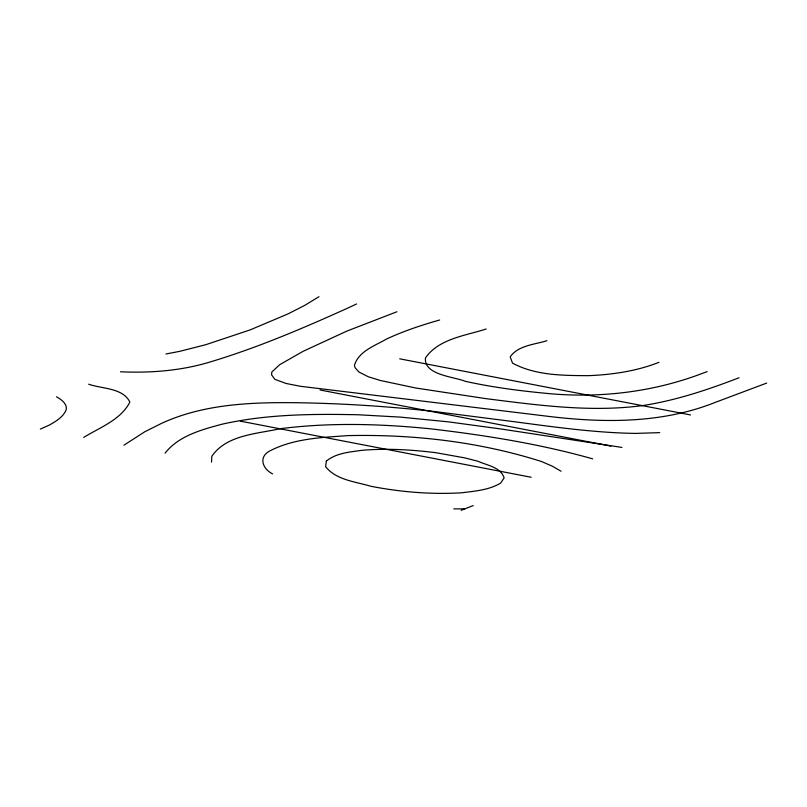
<?xml version="1.0" encoding="UTF-8"?>
<svg xmlns="http://www.w3.org/2000/svg" width="807" height="807" viewBox="0 0 807 807"><rect width="100%" height="100%" fill="white"/><g stroke="black" fill="none" stroke-linecap="round" stroke-linejoin="round"><path stroke-width="1.21" d="M211.535 462.108L211.797 456.348C226.384 434.862 256.767 433.944 279.837 428.759C329.77 422.343 380.379 423.776 430.363 428.799L431.281 428.9C485.632 435.316 539.974 443.931 592.681 458.86M165.092 453.151C178.619 435.82 201.468 429.748 221.754 424.27C266.33 414.162 312.44 413.799 357.935 414.758L400.282 417.098L448.44 421.859L501.661 429.082L621.925 447.421M123.895 445.202L144.776 431.775L161.844 423.221C205.492 403.268 254.548 402.057 301.707 402.804C345.759 403.621 389.771 406.557 433.561 411.399L513.797 421.647C554.207 427.024 594.688 432.764 635.523 433.409L659.722 432.643M318.997 296.714L304.441 305.54L287.847 313.973L250.029 329.942L205.835 344.68L179.9 351.307L165.949 353.991M83.676 437.434C99.927 427.377 120.838 419.892 129.866 402.078C122.856 387.723 102.025 388.934 88.669 384.213M356.583 303.967L347.787 308.082C302.02 328.721 255.658 348.543 207.449 362.767C179.265 370.917 149.688 373.096 120.455 371.785M40.35 429.082L49.318 425.077C55.814 421.415 63.067 417.179 66.103 410.027A93.057 25.34 0.4 0 0 57.791 397.548L56.49 396.802M461.18 510.286L473.245 505.565M766.65 383.103L715.385 402.33C663.001 423.302 605.411 423.11 550.192 416.573L300.224 386.26L286.051 383.456L274.864 379.34L271.576 374.811L271.808 372.037L279.625 364.734L303.2 351.277L346.728 331.152L396.913 311.754M739.041 377.767C707.83 389.761 675.883 400.494 642.735 405.558L641.716 405.709C589.907 412.407 537.734 405.164 486.308 398.698L415.847 388.026L380.43 380.511L368.295 376.768L358.853 371.966L355.07 367.659L354.424 365.208C358.893 351.095 375.023 345.689 386.846 338.89C403.823 330.981 421.668 325.12 439.664 319.996M658.966 362.323C636.501 371.19 612.281 374.7 588.253 375.669C562.761 375.497 535.535 375.507 512.546 363.15L510.175 356.876C518.064 345.457 534.405 344.609 546.632 340.786L546.964 340.705M707.164 371.623L696.502 375.548C647.688 393.039 595.183 398.507 543.686 393.1C517.358 390.548 491.09 387.007 465.246 381.308C454.23 376.667 423.665 375.124 425.46 357.975C438.655 338.688 465.508 335.732 486.197 328.984M453.806 508.864L464.761 508.884M399.707 358.822L690.51 414.939M320.026 389.983L610.838 446.1M240.355 421.143L531.157 477.26M561.047 471.227L552.281 466.164L541.406 461.483C479.217 441.701 413.255 434.196 348.13 435.609C322.134 437.444 294.737 438.423 271.021 450.326C258.149 456.066 261.922 468.484 272.574 473.891M326.351 461.11L325.604 466.678C336.257 480.145 355.292 481.567 370.695 486.228C400.413 492.048 430.857 494.57 461.13 492.825L462.815 492.663C475.716 491.009 489.355 489.96 500.703 483.01L504.143 477.855C500.532 467.011 487.216 465.518 478.198 461.322L464.832 457.902L435.931 452.717C411.308 449.66 386.371 448.188 361.607 450.356C349.522 452.102 336.166 453.009 326.351 461.11"/></g></svg>
